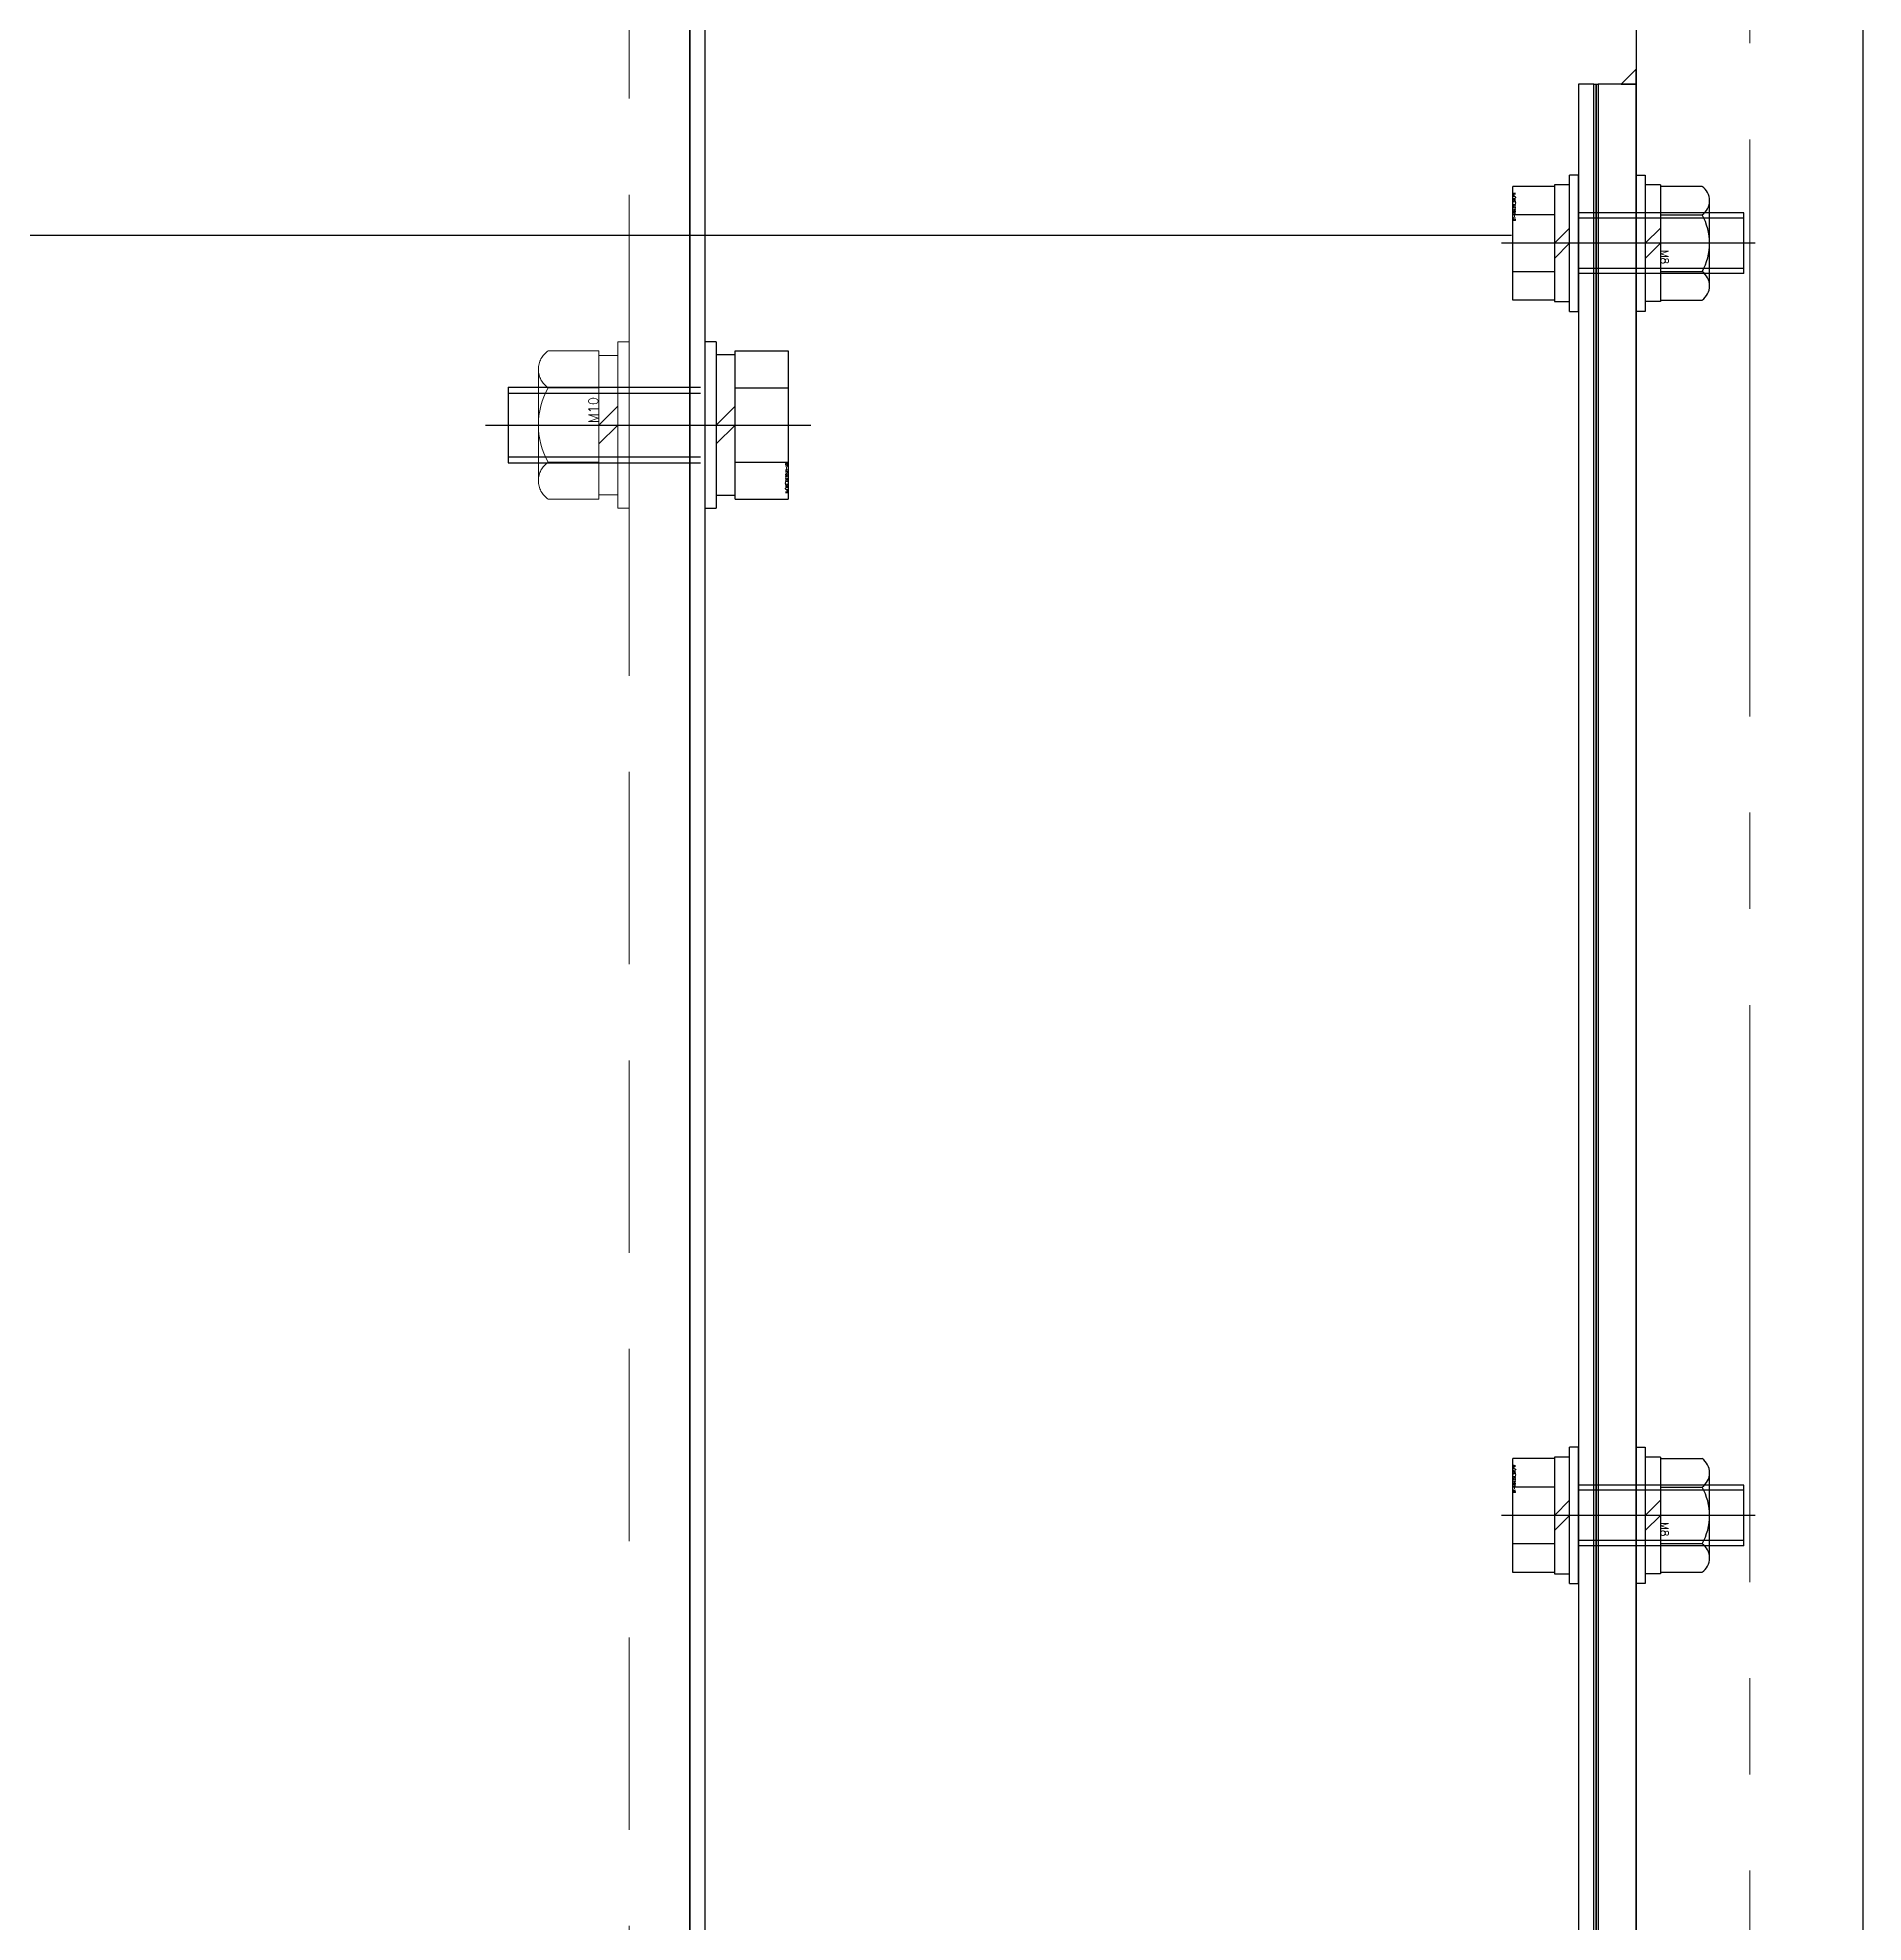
# Model space of a CAD drawing. Header units: millimetres. Extents: x -8731 to 85711, y -14522 to 31379.
# Drawn here: x 9795.1 to 10036.2, y 18919.8 to 19168.6 of the extents above; entities that cross this region are included whole.
import ezdxf

# ---------------------------------------------------------------- set-up
doc = ezdxf.new("R2010")
doc.units = ezdxf.units.MM
doc.header["$LTSCALE"] = 4
doc.header["$PDMODE"] = 99
doc.header["$PDSIZE"] = 1
doc.linetypes.add('CENTER2', pattern=[28.575, 19.05, -3.175, 3.175, -3.175])
doc.linetypes.add('HIDDEN', pattern=[9.525, 6.35, -3.175])
for name, color, linetype, lineweight in [('04_HIDDEN', 2, 'HIDDEN', 13), ('05_CENTER', 4, 'CENTER2', 13), ('08_DIM', 3, 'Continuous', 13)]:
    doc.layers.add(name, color=color, linetype=linetype, lineweight=lineweight)
doc.layers.add('10_DRAFT', color=8, linetype='Continuous', lineweight=0, plot=False)
doc.styles.add('KSS_TXT', font='txt.shx', dxfattribs={"bigfont": 'extfont2.shx'})
doc.styles.add('KSS_TXT_L', font='txt.shx', dxfattribs={"height": 9, "bigfont": 'extfont2.shx'})
doc.dimstyles.new('KSS_DIM', dxfattribs={"dimscale": 3, "dimtxt": 3, "dimasz": 2.5, "dimexe": 1.25, "dimexo": 0.625, "dimtad": 1, "dimdsep": 46, "dimtxsty": 'KSS_TXT', "dimblk": 'OPEN30', "dimcen": 0, "dimazin": 2, "dimtfac": 0.75, "dimtmove": 0, "dimatfit": 3, "dimldrblk": 'OPEN30', "dimfxl": 1, "dimtolj": 1, "dimarcsym": 0})

# ---------------------------------------------------------------- blocks, each defined once
blk = doc.blocks.new('A$C53D772FE_1_1_1')
at = {"color": 0}
for p, q in [((0, 1000), (0, -1000)), ((2, 998), (2, -998))]:
    blk.add_line(p, q, dxfattribs=at)
at = {"layer": '05_CENTER'}
blk.add_line((9.75, 900), (-7.6, 900), dxfattribs=at)
blk = doc.blocks.new('A$C7E374867_2_1')
at = {"color": 0, "linetype": 'CENTER2'}
blk.add_line((0, -29), (0, 14), dxfattribs=at)
at = {"color": 0}
for p, q in [((-9.81, 11), (9.81, 11)), ((-9.81, 4), (-9.81, 11)), ((-4.91, 4), (-4.91, 11)), ((4.91, 4), (4.91, 11)), ((9.81, 4), (9.81, 11)), ((9.81, 4), (-9.81, 4)), ((-9.25, 4), (-9.25, 1.5)), ((0, 1.5), (-2.5, 4)), ((0, 4), (2.5, 1.5)), ((9.25, 1.5), (9.25, 4)), ((-11, 1.5), (11, 1.5)), ((-11, 1.5), (-11, 0)), ((-11, 0), (11, 0)), ((11, 0), (11, 1.5))]:
    blk.add_line(p, q, dxfattribs=at)
at = {"color": 0, "linetype": 'HIDDEN'}
for p, q in [((-5, -26), (-5, 0)), ((-4.19, -26), (-4.19, 0)), ((4.19, -26), (4.19, 0)), ((5, -26), (5, 0)), ((-5, -26), (5, -26))]:
    blk.add_line(p, q, dxfattribs=at)
at = {"layer": '10_DRAFT', "style": 'KSS_TXT_L'}
blk.add_text('BT-M10x30L,SW,PW', height=0.3, dxfattribs=at).set_placement((5.05, 10.66))
blk = doc.blocks.new('M10Nza_1_1_1')
at = {"color": 0}
for p, q in [((-9.8, 4), (-9.8, 10.69)), ((-7.35, 12), (7.35, 12)), ((-4.9, 4), (-4.9, 10.69)), ((4.9, 10.69), (4.9, 4)), ((9.8, 10.69), (9.8, 4)), ((-9.8, 4), (9.8, 4)), ((-9.2, 1.5), (-9.2, 4)), ((0, 1.5), (-2.5, 4)), ((0, 4), (2.5, 1.5)), ((9.2, 4), (9.2, 1.5))]:
    blk.add_line(p, q, dxfattribs=at)
at = {"color": 0, "linetype": 'CENTER2'}
blk.add_line((0, 12), (0, 0), dxfattribs=at)
at = {"color": 0}
blk.add_lwpolyline([(-11, 1.5), (11, 1.5), (11, 0), (-11, 0)], close=True, dxfattribs=at)
for centre, radius, start, end in [((-7.35, 9.06), 2.94, 33.626, 146.374), ((0, 2.2), 9.8, 60, 120), ((7.35, 9.06), 2.94, 33.626, 146.374)]:
    blk.add_arc(centre, radius, start, end, dxfattribs=at)
at = {"layer": '10_DRAFT', "style": 'KSS_TXT'}
blk.add_text('M10', height=1.25, dxfattribs=at).set_placement((0.26, 4.12))
blk = doc.blocks.new('A$C020300C3_1')
blk.add_blockref('A$C53D772FE_1_1_1', (-1250, 0))
at = {"rotation": 270}
blk.add_blockref('A$C7E374867_2_1', (-1248, 900), dxfattribs=at)
at = {"layer": '04_HIDDEN', "rotation": 90}
blk.add_blockref('M10Nza_1_1_1', (-1258, 900), dxfattribs=at)
blk = doc.blocks.new('A$C35A251B1_1_1_1')
at = {"color": 0}
blk.add_lwpolyline([(-945, 0.3), (-945, 0), (945, 0), (945, 0.3)], close=True, dxfattribs=at)
at = {"layer": '10_DRAFT'}
for p, q in [((-924, 0), (-924, 0.3)), ((-756, 0), (-756, 0.3))]:
    blk.add_line(p, q, dxfattribs=at)
blk = doc.blocks.new('A$C39886CB1_1_1_1')
at = {"color": 0}
for points in [[(-945, 0), (945, 0), (945, -5), (-945, -5)], [(-1073, -5), (1073, -5), (1075, -7), (1075, -33), (1073, -35), (-1073, -35), (-1075, -33), (-1075, -7)]]:
    blk.add_lwpolyline(points, close=True, dxfattribs=at)
at = {"color": 3}
blk.add_lwpolyline([(-945, -5), (-947, -5), (-947, -5), (-945, -3)], close=True, dxfattribs=at)
at = {"layer": '05_CENTER'}
for p, q in [((-924, -9.18), (-924, 3.91)), ((-756, -9.18), (-756, 3.91)), ((1081.59, -20), (-1081.04, -20))]:
    blk.add_line(p, q, dxfattribs=at)
blk = doc.blocks.new('A$C1204623A_1_1_1')
at = {"color": 0}
blk.add_lwpolyline([(945, -2), (945, 0), (-945, 0), (-945, -2)], close=True, dxfattribs=at)
at = {"layer": '05_CENTER'}
for p, q in [((-924, 2.58), (-924, -4.67)), ((-756, 2.58), (-756, -4.67))]:
    blk.add_line(p, q, dxfattribs=at)
blk = doc.blocks.new('A$C46CB4146_1_1_1')
at = {"color": 0, "linetype": 'CENTER2'}
blk.add_line((0, -23.3), (0, 10.2), dxfattribs=at)
at = {"color": 0}
for p, q in [((-7.51, 8.7), (7.51, 8.7)), ((-7.51, 3.2), (-7.51, 8.7)), ((-3.75, 3.2), (-3.75, 8.7)), ((3.75, 3.2), (3.75, 8.7)), ((7.51, 3.2), (7.51, 8.7)), ((-7.7, 3.2), (-7.7, 1.2)), ((7.7, 3.2), (-7.7, 3.2)), ((0, 1.2), (-2, 3.2)), ((0, 3.2), (2, 1.2)), ((7.7, 1.2), (7.7, 3.2)), ((-9, 1.2), (9, 1.2)), ((-9, 1.2), (-9, 0)), ((9, 0), (9, 1.2)), ((-9, 0), (9, 0))]:
    blk.add_line(p, q, dxfattribs=at)
at = {"color": 0, "linetype": 'HIDDEN'}
for p, q in [((-4, -21.8), (-4, 0)), ((-3.32, -21.8), (-3.32, 0)), ((3.32, -21.8), (3.32, 0)), ((4, -21.8), (4, 0)), ((-4, -21.8), (4, -21.8))]:
    blk.add_line(p, q, dxfattribs=at)
at = {"layer": '10_DRAFT', "style": 'KSS_TXT_L'}
blk.add_text('BT-M8x25L,SW,PW', height=0.3, dxfattribs=at).set_placement((2.97, 8.36))
blk = doc.blocks.new('M8Nza_1_1_1')
at = {"color": 0}
for p, q in [((-7.5, 8.69), (-7.5, 3.2)), ((5.62, 9.7), (-5.63, 9.7)), ((-3.75, 3.2), (-3.75, 8.69)), ((3.75, 8.69), (3.75, 3.2)), ((7.5, 3.2), (7.5, 8.69)), ((-7.7, 3.2), (7.7, 3.2)), ((-7.7, 3.2), (-7.7, 1.2)), ((0, 1.2), (-2, 3.2)), ((0, 3.2), (2, 1.2)), ((7.7, 3.2), (7.7, 1.2))]:
    blk.add_line(p, q, dxfattribs=at)
at = {"color": 0, "linetype": 'CENTER2'}
blk.add_line((0, 9.7), (0, 0), dxfattribs=at)
at = {"color": 0}
blk.add_lwpolyline([(-9, 1.2), (9, 1.2), (9, 0), (-9, 0)], close=True, dxfattribs=at)
for centre, radius, start, end in [((-5.63, 7.45), 2.25, 33.626, 146.374), ((0, 2.2), 7.5, 60, 120), ((5.62, 7.45), 2.25, 33.626, 146.374)]:
    blk.add_arc(centre, radius, start, end, dxfattribs=at)
at = {"layer": '10_DRAFT', "style": 'KSS_TXT'}
blk.add_text('M8', height=1, dxfattribs=at).set_placement((0.87, 3.27))
blk = doc.blocks.new('A$C41903912_1')
at = {"xscale": -1, "rotation": 180}
for name, p in [('A$C39886CB1_1_1_1', (-1008, -20)), ('A$C35A251B1_1_1_1', (-1008, -20)), ('A$C35A251B1_1_1_1', (-1008, -20.3))]:
    blk.add_blockref(name, p, dxfattribs=at)
at = {"rotation": 180}
for p in [(-1932, -22.6), (-1764, -22.6)]:
    blk.add_blockref('A$C46CB4146_1_1_1', p, dxfattribs=at)
for name, p in [('M8Nza_1_1_1', (-1932, -15)), ('M8Nza_1_1_1', (-1764, -15)), ('A$C1204623A_1_1_1', (-1008, -20.6))]:
    blk.add_blockref(name, p)
blk = doc.blocks.new('_Open30')
at = {"color": 0, "linetype": 'ByBlock', "lineweight": -2}
for p, q in [((-1, 0.2679), (0, 0)), ((0, 0), (-1, -0.2679)), ((0, 0), (-1, 0))]:
    blk.add_line(p, q, dxfattribs=at)
blk = doc.blocks.new('*D4230')
at = {"layer": '08_DIM', "color": 0, "lineweight": -2, "transparency": 16777216}
for p, q in [((9989.71, 19142.48), (9609.14, 19142.48)), ((9627.89, 17329.98), (9627.89, 19104.98)), ((9989.71, 17292.48), (9609.14, 17292.48))]:
    blk.add_line(p, q, dxfattribs=at)
at = {"layer": 'Defpoints', "color": 0, "transparency": 16777216}
for p in [(9627.89, 19142.48), (9999.09, 19142.48), (9999.09, 17292.48)]:
    blk.add_point(p, dxfattribs=at)
at = {"layer": '08_DIM', "color": 0, "lineweight": -2, "transparency": 16777216, "xscale": 37.5, "yscale": 37.5, "zscale": 37.5}
for p, rotation in [((9627.89, 19142.48), 90), ((9627.89, 17292.48), 270)]:
    blk.add_blockref('_Open30', p, dxfattribs=dict(at, rotation=rotation))
at = {"layer": '08_DIM', "color": 0, "transparency": 16777216, "char_height": 45, "attachment_point": 5, "rotation": 90, "style": 'KSS_TXT'}
for s, insert in [('\\A1;(水切りローラスクレーパ幅)', (9659.77, 18217.48)), ('\\A1;1850', (9596.02, 18217.48))]:
    blk.add_mtext(s, dxfattribs=dict(at, insert=insert))
blk = doc.blocks.new('A$C2A2D3C10_1_1_1')
at = {"color": 0}
blk.add_lwpolyline([(100, -993), (100, 993)], dxfattribs=at)
at = {"layer": '04_HIDDEN'}
blk.add_line((92, -1000), (92, 1000), dxfattribs=at)
at = {"layer": '05_CENTER'}
blk.add_line((108.9, 900), (82.87, 900), dxfattribs=at)

msp = doc.modelspace()

# ---------------------------------------------------------------- block references
for name, p in [('A$C2A2D3C10_1_1_1', (9781.18607, 18217.47541)), ('A$C020300C3_1', (11131.18607, 18217.47541))]:
    msp.add_blockref(name, p)
at = {"rotation": 270}
msp.add_blockref('A$C41903912_1', (10021.18607, 17209.47541), dxfattribs=at)

# ---------------------------------------------------------------- dimensions: what is measured, and where the dimension line sits
at = {"layer": '08_DIM'}
dim = msp.add_linear_dim(base=(9627.89483, 19142.47541), p1=(9999.08607, 17292.47541), p2=(9999.08607, 19142.47541), angle=90, dimstyle='KSS_DIM', override={"dimscale": 15, "dimpost": '\\X(水切りローラスクレーパ幅)'}, dxfattribs=at)
dim.commit()
dim.dimension.update_dxf_attribs({"geometry": '*D4230', "text_midpoint": (9627.89483, 18217.47541), "dimtype": 160})

doc.saveas('drawing.dxf')
